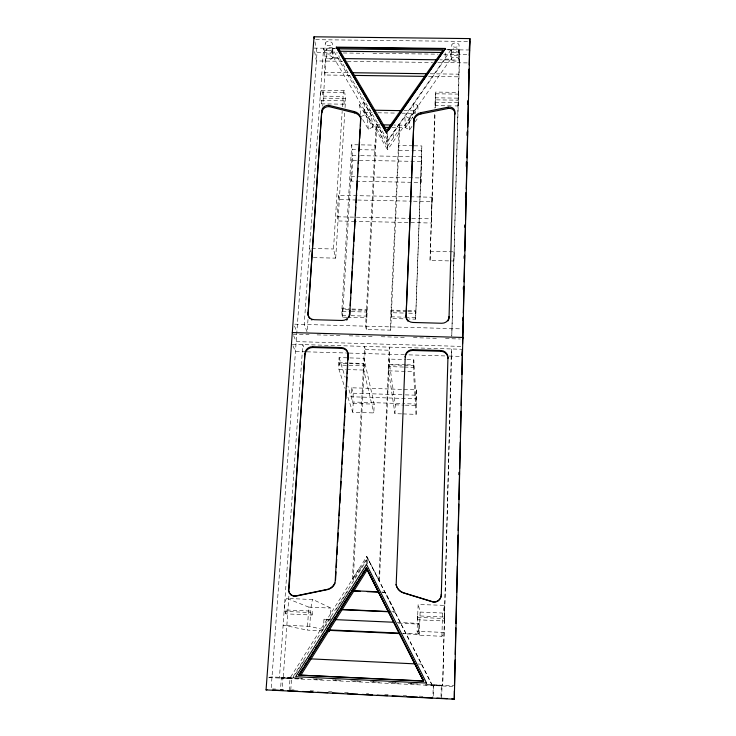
<?xml version="1.0" encoding="UTF-8"?>
<svg xmlns="http://www.w3.org/2000/svg" width="736" height="736" viewBox="0 0 736 736"><rect width="100%" height="100%" fill="white"/><g stroke="black" fill="none" stroke-linecap="round" stroke-linejoin="round"><path stroke-width="0.55" stroke-dasharray="3.68 2.76" d="M410.366 196.77L432.06 197.22L431.314 223.026L356.215 221.37M451.214 105.837L435.16 105.598L435.252 102.221L458.197 102.571L458.086 105.947L452.355 105.855M432.06 197.22L432.041 201.59L412.583 201.186M417.643 619.694L417.781 615.866L444.36 617.053L444.25 620.972L417.643 619.776L417.735 617.89M435.234 107.87L435.537 92.064L458.528 92.396L458.445 98.155L435.261 97.805L434.902 108.118M458.096 105.883L458.197 102.571M336.683 48.502L332.221 48.447L333.721 57.693L387.587 149.767L388.01 140.907L445.087 59.11L445.234 52.918M441.913 636.29L442.548 613.051L444.673 605.36L418.122 604.486L417.073 631.24L419.336 635.251L441.913 636.29L444.102 632.472L417.073 631.24M441.011 696.412L441.306 685.372L437.175 685.078L433.633 685.023L433.311 696.054M458.574 58.88L458.804 50.471M458.841 53.746A3.652 2.098 -0.1 0 0 453.661 51.658A3.652 2.098 -0.1 0 0 453.1 55.283A3.652 2.098 -0.1 0 0 458.841 53.746L459.071 45.273A3.643 2.116 -0.2 0 0 453.9 43.176A3.643 2.116 -0.2 0 0 453.348 46.828A3.643 2.116 -0.2 0 0 459.071 45.273M441.664 698.022L442.005 685.74L437.515 685.4L433.246 685.317L432.888 697.59M435.188 103.886L435.261 102.286M435.224 103.923L435.169 105.542M451.38 59.331L451.812 44.924M413.669 366.445L413.715 365.571L404.671 365.295M413.715 366.473L413.66 367.347L404.616 367.071M430.026 251.28L454.324 251.859L453.79 261.013L430.045 260.443L434.746 112.7M430.045 260.443L435.031 113.602M397.228 622.417L418.977 623.401L418.618 633.99L402.546 633.254M418.977 623.401L418.894 634.469L402.988 633.742M419.336 635.251L420.109 612.058L418.177 604.192M387.274 133.832L386.897 141.689L387.587 149.767L450.653 59.184L450.966 49.892L446.439 49.836M406.98 359.628L413.798 359.83L413.485 371.367L416.098 414.35L402.73 413.908M414.046 145.811L421.857 145.949L415.61 319.166L408.949 318.982M435.261 97.805L435.51 92.129M417.689 617.752L417.781 615.866M415.61 319.166L421.857 145.949M421.02 182.5L420.928 177.956L350.86 176.585L351.624 181.12L421.02 182.5L421.719 156.796L360.097 155.664M403.88 389.454L416.374 389.85L416.042 398.848L351.136 396.759L351.633 387.789L402.739 389.418M416.374 389.85L416.337 404.064L402.712 403.622M416.098 414.35L416.42 405.518L413.798 359.83M366.721 311.098C366.951 308.632 366.611 313.683 366.841 311.227M401.608 413.871L394.919 413.65L395.296 404.828L388.82 359.076L405.849 359.591M399.39 123.924L390.264 326.867L390.678 330.17L366.243 329.48L365.59 326.177L376.16 123.538L381.57 132.563L382.039 137.512L387.32 146.528L399.685 128.947L399.39 123.924L393.098 132.765L393.456 137.715M379.445 580.989L389.776 350.253L389.353 347.134L378.884 580.18L379.445 580.989L366.758 556.545M390.678 330.17L399.685 128.947M459.126 62.799L459.742 49.873L451.766 336.196L459.255 60.076L439.806 59.828M366.399 563.813L366.758 556.49L432.115 684.756M347.898 397.219L352.719 412.252L373.796 412.951L374.219 404.147L363.915 358.331L339.084 357.586L338.781 362.71A5.318 0.534 -88.3 0 0 338.937 369.316L345.138 388.636M367.614 563.896L367.89 558.247L292.358 677.957M458.528 92.396L458.123 100.179L435.5 99.838M352.406 579.048L364.541 346.408L365.203 349.526L353.243 579.867L352.406 579.048L359.665 567.769L360.428 568.707L353.243 579.867M366.243 329.48L376.676 128.561L376.16 123.538M444.36 617.053L444.25 620.972M351.633 387.789L353.234 393.208L352.746 402.003L401.58 403.586M352.719 412.252L353.197 403.457L347.824 385.986M330.225 620.163L330.915 608.092L312.993 599.564L286.893 598.414A13.598 1.858 -86.3 0 0 284.105 611.358L310.629 612.545A13.616 1.527 -86.6 0 1 312.993 599.564M346.978 317.271L342.562 317.152L342.12 315.45A5.244 0.515 -88.6 0 1 341.973 308.761L351.707 144.707L375.029 145.121L375.562 149.969L352.461 149.546L351.707 144.707M323.334 629.63L323.96 619.114L330.832 619.418M342.562 317.152L352.461 149.546M351.624 181.12L352.848 160.227L352.112 155.517L358.956 155.646M326.002 625.637L326.333 619.924L323.96 619.114M322.984 629.547L309.764 626.345L310.629 612.545M313.389 257.609L335.699 258.152L333.509 248.989L342.176 111.348M342.461 106.757L343.114 96.434A11.758 1.132 -89.7 0 1 344.696 92.442L322.129 92.11A11.739 1.38 90 0 0 320.224 96.094L343.114 96.434M355.083 221.343L338.008 220.966L337.116 216.78L338.459 195.288L409.225 196.751M335.699 258.152L344.77 112.166M345.055 107.603L345.616 98.486L344.696 92.442M322.902 630.835L307.298 630.117L308.761 607.108L286.893 598.414M331.89 52.541A3.625 2.061 5.8 0 0 326.986 49.965A3.625 2.061 5.8 0 0 326.057 53.452A3.625 2.061 5.8 0 0 331.89 52.541L332.451 44.142A3.616 2.088 5.9 0 0 327.575 41.547A3.616 2.088 5.9 0 0 326.637 45.071A3.616 2.088 5.9 0 0 332.451 44.142M289.193 690.46L290.012 678.325L285.412 678.003L281.336 677.957L280.49 690.101M332.479 57.896A3.192 1.803 5.7 0 0 327.998 55.77A3.192 1.803 5.7 0 0 327.456 58.843A3.192 1.803 5.7 0 0 332.479 57.896L333.04 49.56A3.183 1.822 5.8 0 0 328.569 47.408A3.183 1.822 5.8 0 0 328.026 50.526A3.183 1.822 5.8 0 0 333.04 49.56M290.757 690.092L291.557 678.086L287.288 677.773L282.964 677.7L282.136 689.715M407.946 311.411L415.748 311.622L415.73 312.782L415.693 313.37L407.9 313.159M324.732 51.446L325.321 43.038M350.06 75.348L324.889 74.998L324.401 72.34L325.376 58.365L341.394 58.567M288.88 596.059L283.25 677.488L279.422 678.058L302.8 344.595L304.492 348.708M307.988 319.488L307.124 332.065L304.216 324.447L323.582 48.217L325.855 61.079L322.736 106.177M326.14 57.123L326.72 48.778M314.962 41.823L317.004 52.661L271.142 688.85L275.724 689.071M403.484 367.043L388.774 366.592L388.764 365.461L388.829 364.817L403.54 365.258M406.833 311.383L391.248 310.951L391.175 311.76L391.193 312.699L406.787 313.131M391.202 312.69L391.258 310.997M425.454 684.425L425.353 684.968L432.133 685.299L432.106 684.59L427.552 684.37M364.016 364.062L363.961 365.838L339.213 365.084L339.158 364.182L339.268 363.317L364.016 364.062L363.98 365.81M344.098 104.144L344.08 100.832L344.052 104.19L321.43 103.84L321.236 102.148L321.43 100.492L344.08 100.832M413.66 367.347L413.724 365.608M321.476 103.794L321.43 100.492M360.428 568.707L367.439 557.603M432.133 685.299L366.758 556.49L289.791 678.371L293.112 677.838L305.238 658.6L304.557 658.619M336.26 609.436L347.999 590.824M403.862 110.685L415.288 110.86L405.288 125.23L393.953 125.037M391.874 127.466L405.407 127.696L412.795 117.024M411.994 126.353L409.529 129.904L405.407 127.65L412.868 116.969M415.067 121.918L418.149 117.484M450.966 49.892L386.897 141.689L332.221 48.447M409.529 129.904L409.06 118.22L417.864 105.57L413.66 103.307L414 114.172M339.213 365.084L339.268 363.317M421.664 664.176L418.223 664.019M312.018 615.029L312.266 611.156L286.083 609.978L285.688 611.837L285.816 613.852L312.018 615.029L312.266 611.156M285.816 613.852L286.083 609.978M342.442 309.626L342.387 311.365L342.442 309.626L366.813 310.288M441.26 685.4L433.633 685.023M362.71 119.526L368.377 129.251L372.692 127.153L381.717 127.3M360.732 114.448L359.472 104.714L363.869 102.589L371.404 115.442L372.692 127.153L364.173 112.58L363.869 110.06L370.723 110.161M361.017 116.61L365.314 114.522L363.869 102.589M368.377 129.251L366.997 117.585L371.404 115.442M290.012 678.325L281.336 677.957M442.005 685.74L433.246 685.317M298.917 678.279L289.791 678.371M268.907 677.359L271.998 676.936L302.873 678.445M291.41 678.114L282.964 677.7M315.707 39.67L468.602 41.464M313.932 48.098L334.53 48.346M446.669 49.717L468.464 49.984M317.004 52.661L337.566 52.918M343.28 52.983L363.842 53.24M372.977 53.36L438.086 54.17M443.799 54.234L468.924 54.547M333.721 57.693L339.213 57.758L388.01 140.907L387.329 132.71M445.087 59.11L450.653 59.184M342.746 61.29L316.406 60.95L314.557 51.308M347.328 61.355L432.704 62.459M437.8 62.523L468.722 62.919M324.401 72.34L348.542 72.671M430.146 73.784L458.878 74.17L458.749 76.838L427.855 76.415M321.448 90.39L344.144 90.721M435.556 93.785L458.418 94.116M345.616 98.486L323.297 98.146L322.129 92.11M364.173 112.58L372.14 112.7M377.826 112.792L397.164 113.096M401.709 113.169L415.362 113.39L415.288 110.86M380.356 124.816L372.425 124.688L363.869 110.06M412.933 145.792L398.415 145.535L398.719 150.383L410.89 150.604M411.994 150.622L421.949 150.797M352.848 160.227L421.802 161.506M356.5 200.008L339.333 199.649L338.459 195.288M357.65 200.036L411.442 201.158M337.116 216.78L410.642 218.38M411.792 218.408L431.324 218.84M311.834 248.474L333.509 248.989M341.973 308.761L350.879 309M351.992 309.037L366.464 309.424L366.841 317.823L348.082 317.299M406.686 310.518L391.018 310.095L391.193 318.495L404.515 318.863M407.808 310.555L415.647 310.767M342.387 311.365L350.143 311.576M351.247 311.613L366.758 312.036M342.12 315.45L346.564 315.578M350.998 315.698L366.528 316.13M390.991 316.802L404.377 317.17M405.49 317.198L415.536 317.474M294.786 324.18L461.868 328.891M293.002 334.19L309.056 334.65M317.078 334.88L340.014 335.542M349.186 335.809L372.112 336.462M381.285 336.729L405.361 337.419M413.393 337.649L437.469 338.339M445.492 338.578L460.396 339.002M460.81 346.398L296.176 341.596L293.397 335.119M292.256 344.292L462.447 349.278M365.203 349.526L389.776 350.253M305.78 351.79L295.458 351.486L292.716 345.313M306.93 351.826L348.202 353.05M349.352 353.087L404.386 354.724M408.968 354.862L447.957 356.012M449.098 356.049L461.711 356.426M338.781 362.71L347.824 362.986M348.947 363.023L363.648 363.464L363.722 370.07L373.796 412.951M405.646 364.734L388.59 364.219L388.571 370.834L394.919 413.65M406.778 364.771L413.604 364.973M338.937 369.316L345.699 369.518M346.822 369.555L363.722 370.07M388.571 370.834L413.494 371.597M353.234 393.208L404.202 394.836M405.334 394.873L416.659 395.232M353.197 403.457L374.219 404.147M395.296 404.828L404.193 405.122M405.306 405.159L416.42 405.518M381.772 591.965L385.434 592.452L395.398 612.067L393.116 611.966M382.03 592.305L385.434 592.452M308.761 607.108L330.915 608.092M420.109 612.058L442.548 613.051M391.773 611.68L395.398 612.067M417.542 617.338L444.48 618.544L444.691 605.397M326.333 619.924L329.774 620.071M398.59 623.18L419.244 624.119M309.764 626.345L283.139 625.14L307.298 630.117M293.112 677.838L296.525 678.003M297.666 678.058L302.22 678.279M315.9 678.942L321.595 679.218M335.266 679.889L340.961 680.165M354.632 680.828L360.327 681.104M372.858 681.711L378.562 681.987M392.233 682.658L397.928 682.934M410.458 683.542L417.294 683.873M312.975 678.96L322.322 679.383M332.451 679.908L340.621 680.276M350.778 680.8L361.201 681.278M370.254 681.748L379.5 682.162M388.58 682.64L398.894 683.137M408.057 683.578L417.248 684.002M426.383 684.471L453.845 685.777M268.925 677.543L454.452 686.568M291.787 689.871L294.087 689.982M310.15 690.773L313.591 690.938M328.504 691.674L331.945 691.849M344.568 692.466L350.299 692.751M366.362 693.542L368.653 693.652M384.716 694.453L388.157 694.618M403.08 695.354L406.52 695.52M419.134 696.146L424.874 696.431M409.06 118.22L404.846 115.938L405.407 127.696M376.676 128.561L382.039 137.512M359.472 104.714L366.997 117.585M294.52 326.057L296.488 330.814M339.084 357.586L345.129 377.246M388.774 366.592L388.829 364.817M309.552 248.418L310.758 252.494M338.9 55.706L339.213 57.758M415.748 311.622L415.693 313.324M417.864 105.57L418.02 112.074M451.232 356.114L442.667 685.998L451.72 348.965L451.232 356.114M452.695 60.702A3.616 2.061 0 0 0 458.546 59.423A3.616 2.061 0 0 0 453.68 57.178A3.616 2.061 0 0 0 452.695 60.702M452.944 52.311A3.606 2.079 -0.1 0 0 458.776 51.014A3.606 2.079 -0.1 0 0 453.919 48.751A3.606 2.079 -0.1 0 0 452.944 52.311"/><path stroke-width="1.1" d="M388.58 130.235L445.473 48.456L336.315 47.141L386.621 133.032L336.315 47.141M458.887 474.628L458.942 472.328M462.576 320.399L462.631 318.099M463.312 289.368L463.367 287.068M464.057 258.327L464.112 256.036M464.793 227.295L464.848 224.995M465.511 197.414L465.621 192.814M466.256 166.373L466.366 161.773M466.992 135.341L467.075 131.891M467.737 104.3L467.82 100.85M468.473 73.269L468.556 69.819M454.287 699.2L469.936 38.594L314.014 36.8L266.064 689.908L454.287 699.2L454.342 690.929M454.471 685.428L455.078 659.99M455.207 654.451L455.842 627.891M455.943 623.475L456.578 596.951M456.679 592.498L457.304 566.002M457.415 561.522L458.04 535.054M458.151 530.546L458.776 504.114M458.887 499.569L459.512 473.165M459.623 468.593L460.248 442.207M460.359 437.616L460.984 411.231M461.113 405.545L461.711 380.254M461.849 374.596L462.447 349.278L461.822 355.405M462.585 343.657L463.211 317.234M463.312 312.846L463.947 286.212M464.048 281.86L464.683 255.19M464.784 250.866L465.41 224.462M465.52 219.871L466.155 193.145M466.256 188.885L466.891 162.122M466.992 157.89L467.627 131.1M467.728 126.896L468.363 100.078M468.464 95.91L469.099 69.055M469.2 64.915L469.752 41.474M440.744 597.604A7.526 7.332 76.4 0 0 441.315 594.568L447.939 357.595A7.204 6.891 1.6 0 0 440.947 350.502L412.694 349.674A7.185 6.882 -3.6 0 0 405.251 356.316L396.17 584.78A10.782 10.552 85 0 0 403.494 592.922L433.403 602.094A7.526 7.332 76.4 0 0 440.284 598.534M447.985 320.914A7.102 6.716 0.4 0 0 449.034 317.575L454.756 113.197A5.538 4.913 -2.1 0 0 448.233 107.152L420.891 112.663A9.154 8.151 -3.8 0 0 413.982 118.505L406.07 316.397A7.084 6.698 -3.8 0 0 406.879 319.774M454.756 113.197L454.692 114.494A5.52 4.904 -2 0 0 448.187 108.459L448.233 107.152M447.939 357.595L447.902 358.358A7.185 6.882 1.7 0 0 440.919 351.284L440.947 350.502M406.07 316.397L413.982 118.505M433.403 602.094L433.412 601.947A7.544 7.351 76.4 0 0 441.342 594.394L441.315 594.568M449.034 317.575L449.08 316.719A7.121 6.734 0.4 0 1 441.756 323.26L412.832 322.46A7.102 6.716 -3.8 0 1 406.005 315.532M349.582 315.716A7.047 6.652 -13.7 0 0 349.692 314.842L360.695 117.64A9.218 8.197 -8.8 0 0 354.402 111.605L328.762 105.303A6.348 5.621 -10.3 0 0 321.761 111.09L308.09 313.702A7.047 6.624 -17.1 0 0 309.819 318.467M349.692 314.842L349.95 310.261M350.216 305.679L350.676 297.657M350.934 293.075L351.458 283.912M351.652 280.471L352.176 271.308M352.369 267.867L352.894 258.704M353.151 254.122L353.676 244.95M353.869 241.518L354.393 232.355M354.586 228.914L355.111 219.751M355.378 215.17L355.828 207.147M356.095 202.566L356.61 193.393M356.813 189.962L357.328 180.798M357.53 177.358L358.055 168.194M358.312 163.613L358.772 155.59M359.03 151.009L359.554 141.836M359.748 138.405L360.272 129.232M360.465 125.801L360.695 117.64M348.064 354.614L335.147 581.974A10.654 10.332 -70.5 0 1 327.106 589.435L295.771 595.912A6.486 6.238 -67.7 0 1 288.724 587.77L304.971 353.326A7.148 6.79 -20.3 0 1 312.524 346.72L341.348 347.567A7.158 6.826 -16.2 0 1 348.064 354.614L348.018 359.968M335.542 579.885L335.993 571.863M336.26 567.281L336.711 559.268M336.968 554.686L337.428 546.664M337.686 542.082L338.201 532.919M338.468 528.338L338.919 520.324M339.176 515.743L339.636 507.72M339.894 503.139L340.418 493.976M340.676 489.394L341.127 481.381M341.394 476.799L341.844 468.777M342.102 464.195L342.626 455.032M342.884 450.45L343.335 442.437M343.602 437.856L344.052 429.833M344.31 425.252L344.834 416.088M345.028 412.657L345.552 403.494M345.81 398.912L346.26 390.89M346.518 386.308L347.042 377.145M347.236 373.713L347.76 364.55M469.2 50.195L469.936 38.594M469.209 55.384L469.55 49.993M328.302 589.389A10.626 10.304 -70.6 0 1 327.391 589.619L296.139 596.077A6.468 6.219 -67.8 0 1 289.11 587.954L304.971 353.326M308.09 313.702L321.761 111.09M462.613 332.166L462.935 328.918M462.696 339.066L462.852 337.447L292.302 332.562M426.558 683.036L295.688 676.706L366.473 564.411L426.549 683.063M298.917 674.811L303.195 668.012M305.035 665.105L306.866 662.188M308.697 659.272L310.537 656.365M312.368 653.448L313.591 651.507M315.431 648.591L317.262 645.684M319.102 642.767L320.933 639.851M322.773 636.944L324.604 634.027M326.444 631.111L328.274 628.204M330.105 625.287L331.945 622.371M333.776 619.464L335.616 616.547M337.447 613.631L339.287 610.724M341.734 606.832L342.958 604.891M344.181 602.95L346.628 599.067M347.852 597.126L350.29 593.234M351.514 591.293L353.961 587.411M355.184 585.47L357.632 581.587M358.855 579.646L360.695 576.73M362.526 573.813L364.366 570.906M298.834 675.068L366.372 567.833L423.697 680.993L298.834 675.068L423.66 681.113L366.372 567.833M299.442 674.976L366.657 568.229M300.748 675.363L367.347 569.544M386.584 132.618L445.473 48.456M266.064 689.908L266.984 689.715M414.018 119.784A9.126 8.142 -3.8 0 1 420.918 113.951L448.187 108.459M336.389 47.61L445.464 48.935M338.735 48.87L442.971 50.14L386.75 130.438L338.735 48.87L339.094 51.216M340.234 51.235L441.784 52.486M343.684 58.595L436.374 59.782M351.992 72.717L426.696 73.729M353.492 75.394L425.574 76.388M374.155 110.216L401.571 110.648M382.619 124.853L391.69 125M385.103 127.356L389.611 127.429M283.47 690.064L280.49 690.101L282.891 690.35M305.293 354.099A7.139 6.771 -20.3 0 1 312.828 347.512L341.578 348.358A7.139 6.808 -16.2 0 1 348.275 355.387M405.251 356.316L405.324 357.089A7.167 6.863 -3.6 0 1 412.74 350.456L440.919 351.284M353.252 590.723L378.35 591.808M353.666 591.072L360.474 591.367M367.282 591.661L377.494 592.103M341.467 609.436L389.482 611.579M341.946 609.684L388.571 611.763M335.414 619.629L393.788 622.26M329.075 629.896L399.105 633.098M329.139 630.366L399.574 633.586M327.364 631.037L329.59 631.138L327.391 630.605M310.951 658.876L415.923 663.909M272.725 690L283.056 690.506M287.656 690.736L297.988 691.242M302.579 691.472L312.91 691.978M317.51 692.208L327.842 692.723M332.433 692.944L342.774 693.459M347.364 693.68L357.696 694.195M362.287 694.416L372.628 694.931M377.218 695.152L387.55 695.667M392.15 695.897L402.482 696.403M407.072 696.633L417.413 697.139M422.004 697.369L432.336 697.875M436.926 698.105L447.267 698.611M451.858 698.841L454.158 698.952M322.018 112.387A6.33 5.612 -10.3 0 1 329.001 106.6L354.586 112.902A9.191 8.179 -8.8 0 1 360.861 118.928M396.17 584.78L396.069 584.586A10.81 10.58 85.1 0 0 403.42 592.747L433.412 601.947M338.965 50.499L340.713 53.47M347.705 65.357L348.873 67.335M353.538 75.256L354.697 77.243M361.109 88.136L362.857 91.108M364.605 94.079L365.774 96.057M367.522 99.029L368.681 101.016M378.01 116.858L379.758 119.83M366.197 567.99L423.274 680.864M312.524 346.72L312.828 347.512M341.348 347.567L341.578 348.358M314.014 36.8L314.373 38.704M328.762 105.303L329.001 106.6M354.402 111.605L354.586 112.902M412.694 349.674L412.74 350.456M420.891 112.663L420.918 113.951M335.092 583.087A10.626 10.304 -70.6 0 1 329.194 589.067M307.777 312.837A7.066 6.642 -17.1 0 0 314.346 319.709L342.056 320.482A7.066 6.661 -13.7 0 0 349.49 313.978M311.99 319.976A7.047 6.624 -17.1 0 1 311.19 319.571M349.352 316.563A7.047 6.652 -13.7 0 1 349.011 317.382M347.364 319.507A7.047 6.652 -13.7 0 1 346.638 320.068M407.946 321.2A7.084 6.698 -3.8 0 1 407.367 320.519"/></g></svg>
